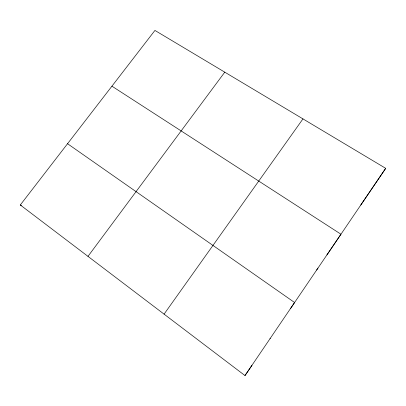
<?xml version="1.0" encoding="UTF-8"?>
<svg xmlns="http://www.w3.org/2000/svg" width="406" height="406" viewBox="0 0 406 406"><rect width="100%" height="100%" fill="white"/><g stroke="black" fill="none" stroke-linecap="round" stroke-linejoin="round"><path stroke-width="0.61" d="M290.544 308.545L294.589 302.521L67.548 143.719M316.639 270.051L317.984 268.062M326.931 254.958L340.964 234.216L111.929 86.179M360.767 205.06L385.7 168.333L154.93 30.43L20.3 204.979L244.985 375.57L251.948 365.385M244.985 375.57L385.7 168.333M270.02 338.695L270.223 338.411M164.08 314.142L302.962 118.892M87.985 256.369L224.772 72.166M20.3 204.979L21.366 205.502"/></g></svg>
